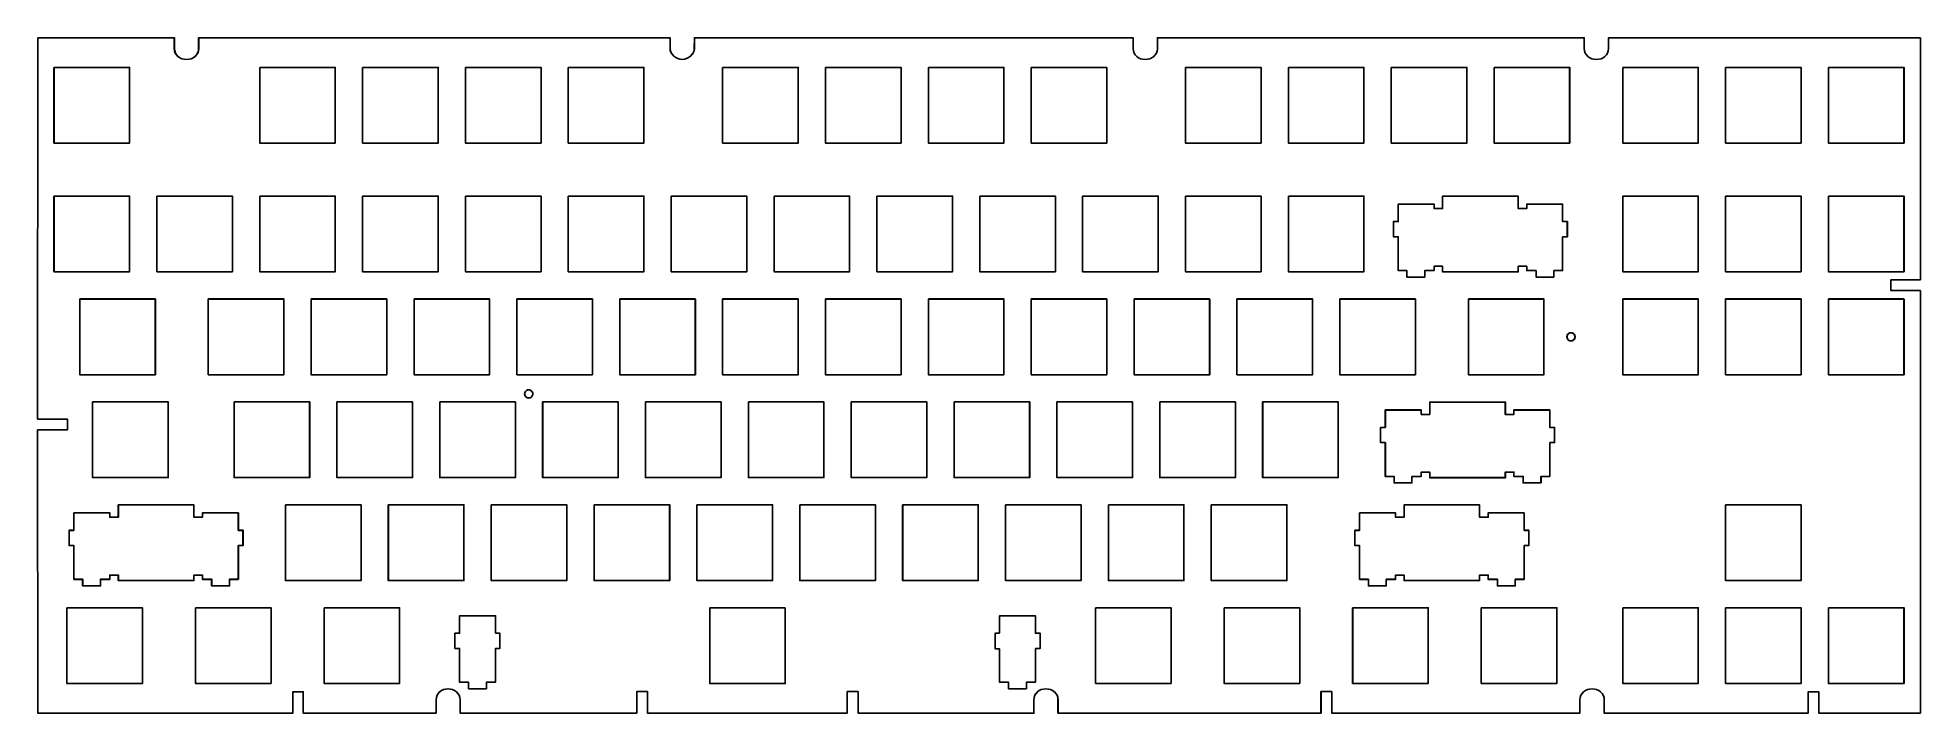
# Model space of a CAD drawing. Extents: x 0 to 349, y 0 to 125.
import ezdxf

# ---------------------------------------------------------------- set-up
doc = ezdxf.new("R2010")
doc.units = 0
doc.layers.add('Layer_1', color=7, linetype='CONTINUOUS')

msp = doc.modelspace()

# ---------------------------------------------------------------- linework, layer by layer
at = {"layer": 'Layer_1', "color": 7}
for points in [[(73.827134, 2.544691), (73.827134, 0.044703), (49.221581, 0.051793), (49.221581, 4.012102), (47.315104, 4.01189), (47.299088, 0.051793), (0.06512, 0.050382), (0.038097, 52.471335), (5.5381, 52.471335), (5.5381, 54.471333), (0.038097, 54.471333), (0.064308, 125.051582)], [(0.064308, 125.051582), (25.349556, 125.050876), (25.349556, 123.026184)], [(0.074446, 125.065392), (25.371561, 125.065392), (25.371561, 123.033495)], [(29.849543, 123.026184), (29.848838, 125.05137), (117.154415, 125.051758), (117.1493, 123.026184)], [(29.867133, 123.033495), (29.867133, 125.065392), (117.162499, 125.065392), (117.162499, 123.033495)], [(121.649287, 123.026184), (121.66622, 125.051158), (202.905587, 125.051582), (202.904882, 123.025478)], [(121.658071, 123.033495), (121.683469, 125.065392), (202.908544, 125.065392), (202.908544, 123.033495)], [(207.403598, 123.008862), (207.404304, 125.050558), (286.464392, 125.051582), (286.464392, 123.03077)], [(207.404115, 123.008096), (207.404115, 125.039993), (286.4703, 125.065392), (286.4703, 123.033495)], [(290.964379, 123.03077), (290.964273, 125.051582), (348.702949, 125.051582)], [(290.965871, 123.033495), (290.965871, 125.065392), (348.697139, 125.065392)], [(348.702843, 125.02216), (348.702949, 80.252268), (343.252934, 80.252268), (343.252934, 78.25227), (348.702949, 78.267898), (348.702737, 0.013482)], [(84.829941, 5.767651), (83.153626, 5.767651), (83.153626, 4.548513), (79.851794, 4.548513), (79.851794, 5.767651), (78.175479, 5.767651), (78.175479, 12.015734), (77.311923, 12.015734), (77.311923, 14.83499), (78.175479, 14.83499), (78.175479, 18.060626), (84.829941, 18.060626), (84.829941, 14.83499)], [(138.50165, 19.521444), (138.50165, 5.520682), (124.501699, 5.520682), (124.501699, 19.521444)], [(124.501699, 19.521444), (138.50165, 19.521444)], [(138.497415, 19.533752), (138.497415, 5.539062), (124.502726, 5.539062), (124.502726, 19.533752)], [(124.502726, 19.533752), (138.497415, 19.533752)], [(178.1702, 14.83499), (178.1702, 18.060626), (184.824662, 18.060626), (184.824662, 14.83499), (185.713617, 14.83499), (185.713617, 12.015734), (184.824662, 12.015734)], [(178.176562, 14.821045), (178.176562, 18.051141), (184.826548, 18.051141), (184.826548, 14.821045), (185.700552, 14.821045), (185.700552, 12.020843), (184.826548, 12.020843)], [(184.826548, 12.020843), (184.826548, 5.750763), (183.151563, 5.750763), (183.151563, 4.550475), (179.850559, 4.550475), (179.850559, 5.750763), (178.176562, 5.750763), (178.160052, 11.968138), (177.346654, 11.975335), (177.355474, 14.818928), (178.176562, 14.821045)], [(184.824662, 12.015734), (184.824662, 5.767651), (183.148347, 5.767651), (183.148347, 4.548513), (179.846515, 4.548513), (179.846515, 5.767651), (178.1702, 5.767651)], [(73.8323, 2.542015), (73.8323, 0.052941), (49.22095, 0.052941), (49.22095, 4.01514), (47.316046, 4.01514), (47.316046, 0.052941), (0.074446, 0.052941)], [(184.545276, 2.542015), (184.545276, 0.052941), (151.98413, 0.052941), (151.98413, 4.040539), (149.977632, 4.040539), (149.977632, 0.052941), (112.971712, 0.052941), (112.971712, 4.040539), (110.990612, 4.040539), (110.990612, 0.052941), (78.277074, 0.052941), (78.277074, 2.542015)], [(184.531838, 2.538094), (184.531838, 0.038106), (151.976916, 0.044703), (151.976916, 4.044699), (149.976918, 4.044699), (149.976918, 0.044703), (112.977008, 0.044703), (112.977008, 4.044699), (110.977045, 4.044699), (110.977045, 0.044703), (78.277097, 0.044703), (78.277097, 2.544691)], [(285.660202, 2.542716), (285.660202, 0.042692), (239.710306, 0.042692), (239.710306, 4.042688), (237.710308, 4.042688), (237.710308, 0.042692), (189.000851, 0.046608), (189.000851, 2.546596)], [(285.657541, 2.542015), (285.657541, 0.052941), (239.711275, 0.052941), (239.711275, 4.040539), (237.704777, 4.040539), (237.704777, 0.052941), (189.015449, 0.052941), (189.015449, 2.542015)], [(348.702737, 0.050382), (329.89218, 0.051793), (329.89218, 4.013407), (327.94217, 4.013407), (327.94217, 0.051793), (290.177862, 0.038211), (290.177862, 2.5382)], [(348.697139, 0.052941), (329.876695, 0.052941), (329.876695, 4.01514), (327.946393, 4.01514), (327.946393, 0.052941), (290.178511, 0.052941), (290.178511, 2.542015)]]:
    msp.add_lwpolyline(points, dxfattribs=at)
for points in [[(3.065311, 119.553871), (17.066179, 119.553871), (17.066179, 105.552897), (3.065311, 105.552897)], [(3.071494, 119.553872), (17.066183, 119.553872), (17.066183, 105.559182), (3.071494, 105.559182)], [(41.165321, 119.553871), (55.165871, 119.553871), (55.165871, 105.552897), (41.165321, 105.552897)], [(41.169559, 119.553872), (55.164248, 119.553872), (55.164248, 105.559182), (41.169559, 105.559182)], [(60.215273, 119.553871), (74.215823, 119.553871), (74.215823, 105.552897), (60.215273, 105.552897)], [(60.218591, 119.553872), (74.21328, 119.553872), (74.21328, 105.559182), (60.218591, 105.559182)], [(79.265225, 119.553871), (93.265881, 119.553871), (93.265881, 105.552897), (79.265225, 105.552897)], [(79.267624, 119.553872), (93.262313, 119.553872), (93.262313, 105.559182), (79.267624, 105.559182)], [(98.315177, 119.553871), (112.315516, 119.553871), (112.315516, 105.552897), (98.315177, 105.552897)], [(98.316656, 119.553872), (112.311345, 119.553872), (112.311345, 105.559182), (98.316656, 105.559182)], [(126.890205, 119.553872), (140.884894, 119.553872), (140.884894, 105.559182), (126.890205, 105.559182)], [(126.890493, 119.553871), (140.890444, 119.553871), (140.890444, 105.552897), (126.890493, 105.552897)], [(145.939237, 119.553872), (159.933926, 119.553872), (159.933926, 105.559182), (145.939237, 105.559182)], [(145.940445, 119.553871), (159.940396, 119.553871), (159.940396, 105.552897), (145.940445, 105.552897)], [(164.98827, 119.553872), (178.982959, 119.553872), (178.982959, 105.559182), (164.98827, 105.559182)], [(164.990397, 119.553871), (178.990348, 119.553871), (178.990348, 105.552897), (164.990397, 105.552897)], [(184.037302, 119.553872), (198.031991, 119.553872), (198.031991, 105.559182), (184.037302, 105.559182)], [(184.040349, 119.553871), (198.0403, 119.553871), (198.0403, 105.552897), (184.040349, 105.552897)], [(212.610851, 119.553872), (226.60554, 119.553872), (226.60554, 105.559182), (212.610851, 105.559182)], [(212.615277, 119.553871), (226.615228, 119.553871), (226.615228, 105.552897), (212.615277, 105.552897)], [(231.659884, 119.553872), (245.654573, 119.553872), (245.654573, 105.559182), (231.659884, 105.559182)], [(231.665229, 119.553871), (245.66518, 119.553871), (245.66518, 105.552897), (231.665229, 105.552897)], [(250.708916, 119.553872), (264.703605, 119.553872), (264.703605, 105.559182), (250.708916, 105.559182)], [(250.715181, 119.553871), (264.715132, 119.553871), (264.715132, 105.552897), (250.715181, 105.552897)], [(269.757949, 119.553872), (283.752638, 119.553872), (283.752638, 105.559182), (269.757949, 105.559182)], [(269.765133, 119.553871), (283.765084, 119.553871), (283.765084, 105.552897), (269.765133, 105.552897)], [(293.578067, 119.553871), (307.578018, 119.553871), (307.578018, 105.552897), (293.578067, 105.552897)], [(293.581939, 119.553872), (307.576628, 119.553872), (307.576628, 105.559182), (293.581939, 105.559182)], [(312.628019, 119.553871), (326.62797, 119.553871), (326.62797, 105.552897), (312.628019, 105.552897)], [(312.630971, 119.553872), (326.62566, 119.553872), (326.62566, 105.559182), (312.630971, 105.559182)], [(331.677971, 119.553871), (345.677922, 119.553871), (345.677922, 105.552897), (331.677971, 105.552897)], [(331.680004, 119.553872), (345.674693, 119.553872), (345.674693, 105.559182), (331.680004, 105.559182)], [(3.065311, 95.741255), (17.066179, 95.741255), (17.066179, 81.741974), (3.065311, 81.741974)], [(3.071494, 95.75528), (17.066183, 95.75528), (17.066183, 81.735192), (3.071494, 81.735192)], [(22.115263, 95.741255), (36.115919, 95.741255), (36.115919, 81.741974), (22.115263, 81.741974)], [(22.120526, 95.75528), (36.115215, 95.75528), (36.115215, 81.735192), (22.120526, 81.735192)], [(41.165321, 95.741255), (55.165871, 95.741255), (55.165871, 81.741974), (41.165321, 81.741974)], [(41.169559, 95.75528), (55.164248, 95.75528), (55.164248, 81.735192), (41.169559, 81.735192)], [(60.215273, 95.741255), (74.215823, 95.741255), (74.215823, 81.741974), (60.215273, 81.741974)], [(60.218591, 95.75528), (74.21328, 95.75528), (74.21328, 81.735192), (60.218591, 81.735192)], [(79.265225, 95.741255), (93.265881, 95.741255), (93.265881, 81.741974), (79.265225, 81.741974)], [(79.267624, 95.75528), (93.262313, 95.75528), (93.262313, 81.735192), (79.267624, 81.735192)], [(98.315177, 95.741255), (112.315516, 95.741255), (112.315516, 81.741974), (98.315177, 81.741974)], [(98.316656, 95.75528), (112.311345, 95.75528), (112.311345, 81.735192), (98.316656, 81.735192)], [(117.365517, 95.741255), (131.365468, 95.741255), (131.365468, 81.741974), (117.365517, 81.741974)], [(117.365689, 95.75528), (131.360378, 95.75528), (131.360378, 81.735192), (117.365689, 81.735192)], [(136.414721, 95.75528), (150.40941, 95.75528), (150.40941, 81.735192), (136.414721, 81.735192)], [(136.415469, 95.741255), (150.41542, 95.741255), (150.41542, 81.741974), (136.415469, 81.741974)], [(155.463754, 95.75528), (169.458443, 95.75528), (169.458443, 81.735192), (155.463754, 81.735192)], [(155.465421, 95.741255), (169.465372, 95.741255), (169.465372, 81.741974), (155.465421, 81.741974)], [(174.512786, 95.75528), (188.507475, 95.75528), (188.507475, 81.735192), (174.512786, 81.735192)], [(174.515373, 95.741255), (188.515324, 95.741255), (188.515324, 81.741974), (174.515373, 81.741974)], [(193.561819, 95.75528), (207.556508, 95.75528), (207.556508, 81.735192), (193.561819, 81.735192)], [(193.565325, 95.741255), (207.565276, 95.741255), (207.565276, 81.741974), (193.565325, 81.741974)], [(212.610851, 95.75528), (226.60554, 95.75528), (226.60554, 81.735192), (212.610851, 81.735192)], [(212.615277, 95.741255), (226.615228, 95.741255), (226.615228, 81.741974), (212.615277, 81.741974)], [(231.659884, 95.75528), (245.654573, 95.75528), (245.654573, 81.735192), (231.659884, 81.735192)], [(231.665229, 95.741255), (245.66518, 95.741255), (245.66518, 81.741974), (231.665229, 81.741974)], [(282.456282, 88.220545), (282.456282, 81.950677), (280.831286, 81.950677), (280.831286, 80.750071), (277.531305, 80.750071), (277.531305, 81.950677), (275.807319, 81.950677), (275.807319, 82.751057), (274.232312, 82.751057), (274.232312, 81.720278), (260.231338, 81.720278), (260.231338, 82.751057), (258.656365, 82.751057), (258.656365, 81.950677), (256.93238, 81.950677), (256.93238, 80.750071), (253.632364, 80.750071), (253.632364, 81.950677), (252.007368, 81.950677), (252.007368, 88.220545), (251.132375, 88.220545), (251.132375, 91.020853), (252.007368, 91.020853), (252.007368, 94.250949), (258.656365, 94.250949), (258.656365, 93.450145), (260.231338, 93.450145), (260.231338, 95.721252), (274.232312, 95.721252), (274.232312, 93.450145), (275.807319, 93.450145), (275.807319, 94.250949), (282.456282, 94.250949), (282.456282, 91.020853), (283.33131, 91.020853), (283.33131, 88.220545)], [(282.457304, 88.211864), (282.457304, 81.963781), (280.831786, 81.963781), (280.831786, 80.744643), (277.529954, 80.744643), (277.529954, 81.963781), (275.802842, 81.963781), (275.802842, 82.751141), (274.228121, 82.751141), (274.228121, 81.735192), (260.233432, 81.735192), (260.233432, 82.751141), (258.658712, 82.751141), (258.658712, 81.963781), (256.9316, 81.963781), (256.9316, 80.744643), (253.629768, 80.744643), (253.629768, 81.963781), (252.00425, 81.963781), (252.00425, 88.211864), (251.140694, 88.211864), (251.140694, 91.03112), (252.00425, 91.03112), (252.00425, 94.256756), (258.658712, 94.256756), (258.658712, 93.443998), (260.233432, 93.443998), (260.233432, 95.729882), (274.228121, 95.729882), (274.228121, 93.443998), (275.802842, 93.443998), (275.802842, 94.256756), (282.457304, 94.256756), (282.457304, 91.03112), (283.32086, 91.03112), (283.32086, 88.211864)], [(293.578067, 95.741255), (307.578018, 95.741255), (307.578018, 81.741974), (293.578067, 81.741974)], [(293.581939, 95.75528), (307.576628, 95.75528), (307.576628, 81.735192), (293.581939, 81.735192)], [(312.628019, 95.741255), (326.62797, 95.741255), (326.62797, 81.741974), (312.628019, 81.741974)], [(312.630971, 95.75528), (326.62566, 95.75528), (326.62566, 81.735192), (312.630971, 81.735192)], [(331.677971, 95.741255), (345.677922, 95.741255), (345.677922, 81.741974), (331.677971, 81.741974)], [(331.680004, 95.75528), (345.674693, 95.75528), (345.674693, 81.735192), (331.680004, 81.735192)], [(7.829174, 76.689892), (21.828667, 76.689892), (21.828667, 62.690611), (7.829174, 62.690611)], [(7.846451, 76.706248), (21.84114, 76.706248), (21.84114, 62.68616), (7.846451, 62.68616)], [(31.640239, 76.689892), (45.640895, 76.689892), (45.640895, 62.690611), (31.640239, 62.690611)], [(31.645042, 76.706248), (45.639731, 76.706248), (45.639731, 62.68616), (31.645042, 62.68616)], [(50.690297, 76.689892), (64.690847, 76.689892), (64.690847, 62.690611), (50.690297, 62.690611)], [(50.694075, 76.706248), (64.688764, 76.706248), (64.688764, 62.68616), (50.694075, 62.68616)], [(69.740249, 76.689892), (83.740799, 76.689892), (83.740799, 62.690611), (69.740249, 62.690611)], [(69.743107, 76.706248), (83.737796, 76.706248), (83.737796, 62.68616), (69.743107, 62.68616)], [(88.790201, 76.689892), (102.79054, 76.689892), (102.79054, 62.690611), (88.790201, 62.690611)], [(88.79214, 76.706248), (102.786829, 76.706248), (102.786829, 62.68616), (88.79214, 62.68616)], [(107.840541, 76.689892), (121.840492, 76.689892), (121.840492, 62.690611), (107.840541, 62.690611)], [(107.841172, 76.706248), (121.835861, 76.706248), (121.835861, 62.68616), (107.841172, 62.68616)], [(126.890205, 76.706248), (140.884894, 76.706248), (140.884894, 62.68616), (126.890205, 62.68616)], [(126.890493, 76.689892), (140.890444, 76.689892), (140.890444, 62.690611), (126.890493, 62.690611)], [(145.939237, 76.706248), (159.933926, 76.706248), (159.933926, 62.68616), (145.939237, 62.68616)], [(145.940445, 76.689892), (159.940396, 76.689892), (159.940396, 62.690611), (145.940445, 62.690611)], [(164.98827, 76.706248), (178.982959, 76.706248), (178.982959, 62.68616), (164.98827, 62.68616)], [(164.990397, 76.689892), (178.990348, 76.689892), (178.990348, 62.690611), (164.990397, 62.690611)], [(184.037302, 76.706248), (198.031991, 76.706248), (198.031991, 62.68616), (184.037302, 62.68616)], [(184.040349, 76.689892), (198.0403, 76.689892), (198.0403, 62.690611), (184.040349, 62.690611)], [(203.086335, 76.706248), (217.081024, 76.706248), (217.081024, 62.68616), (203.086335, 62.68616)], [(203.090301, 76.689892), (217.090252, 76.689892), (217.090252, 62.690611), (203.090301, 62.690611)], [(222.135367, 76.706248), (236.130056, 76.706248), (236.130056, 62.68616), (222.135367, 62.68616)], [(222.140253, 76.689892), (236.140204, 76.689892), (236.140204, 62.690611), (222.140253, 62.690611)], [(241.1844, 76.706248), (255.179089, 76.706248), (255.179089, 62.68616), (241.1844, 62.68616)], [(241.190205, 76.689892), (255.190156, 76.689892), (255.190156, 62.690611), (241.190205, 62.690611)], [(265.003139, 76.689892), (279.00309, 76.689892), (279.00309, 62.690611), (265.003139, 62.690611)], [(265.00839, 76.706248), (279.003079, 76.706248), (279.003079, 62.68616), (265.00839, 62.68616)], [(293.578067, 76.689892), (307.578018, 76.689892), (307.578018, 62.690611), (293.578067, 62.690611)], [(293.581939, 76.706248), (307.576628, 76.706248), (307.576628, 62.68616), (293.581939, 62.68616)], [(312.628019, 76.689892), (326.62797, 76.689892), (326.62797, 62.690611), (312.628019, 62.690611)], [(312.630971, 76.706248), (326.62566, 76.706248), (326.62566, 62.68616), (312.630971, 62.68616)], [(331.677971, 76.689892), (345.677922, 76.689892), (345.677922, 62.690611), (331.677971, 62.690611)], [(331.680004, 76.706248), (345.674693, 76.706248), (345.674693, 62.68616), (331.680004, 62.68616)], [(10.208531, 57.657215), (24.228619, 57.657215), (24.228619, 43.637127), (10.208531, 43.637127)], [(10.208972, 57.63994), (24.20984, 57.63994), (24.20984, 43.640659), (10.208972, 43.640659)], [(36.402833, 57.63994), (50.401972, 57.63994), (50.401972, 43.640659), (36.402833, 43.640659)], [(36.42, 57.657215), (50.414689, 57.657215), (50.414689, 43.637127), (36.42, 43.637127)], [(55.452785, 57.63994), (69.451924, 57.63994), (69.451924, 43.640659), (55.452785, 43.640659)], [(55.469032, 57.657215), (69.463721, 57.657215), (69.463721, 43.637127), (55.469032, 43.637127)], [(74.502737, 57.63994), (88.501876, 57.63994), (88.501876, 43.640659), (74.502737, 43.640659)], [(74.518065, 57.657215), (88.512754, 57.657215), (88.512754, 43.637127), (74.518065, 43.637127)], [(93.552689, 57.63994), (107.551546, 57.63994), (107.551546, 43.640659), (93.552689, 43.640659)], [(93.567097, 57.657215), (107.561786, 57.657215), (107.561786, 43.637127), (93.567097, 43.637127)], [(112.602535, 57.63994), (126.601498, 57.63994), (126.601498, 43.640659), (112.602535, 43.640659)], [(112.61613, 57.657215), (126.610819, 57.657215), (126.610819, 43.637127), (112.61613, 43.637127)], [(131.652487, 57.63994), (145.65145, 57.63994), (145.65145, 43.640659), (131.652487, 43.640659)], [(131.665162, 57.657215), (145.659851, 57.657215), (145.659851, 43.637127), (131.665162, 43.637127)], [(150.702439, 57.63994), (164.701402, 57.63994), (164.701402, 43.640659), (150.702439, 43.640659)], [(150.714195, 57.657215), (164.708884, 57.657215), (164.708884, 43.637127), (150.714195, 43.637127)], [(169.753379, 57.63994), (183.75333, 57.63994), (183.75333, 43.640659), (169.753379, 43.640659)], [(169.763227, 57.657215), (183.757916, 57.657215), (183.757916, 43.637127), (169.763227, 43.637127)], [(188.803331, 57.63994), (202.803282, 57.63994), (202.803282, 43.640659), (188.803331, 43.640659)], [(188.81226, 57.657215), (202.806949, 57.657215), (202.806949, 43.637127), (188.81226, 43.637127)], [(207.853283, 57.63994), (221.853234, 57.63994), (221.853234, 43.640659), (207.853283, 43.640659)], [(207.861292, 57.657215), (221.855981, 57.657215), (221.855981, 43.637127), (207.861292, 43.637127)], [(226.903235, 57.63994), (240.903186, 57.63994), (240.903186, 43.640659), (226.903235, 43.640659)], [(226.910325, 57.657215), (240.905014, 57.657215), (240.905014, 43.637127), (226.910325, 43.637127)], [(280.076308, 50.120641), (280.076308, 43.850773), (278.450324, 43.850773), (278.450324, 42.650273), (275.151331, 42.650273), (275.151331, 43.850773), (273.426322, 43.850773), (273.426322, 44.651153), (271.851315, 44.651153), (271.851315, 43.620374), (257.851364, 43.620374), (257.851364, 44.651153), (256.276356, 44.651153), (256.276356, 43.850773), (254.551383, 43.850773), (254.551383, 42.650273), (251.251367, 42.650273), (251.251367, 43.850773), (249.626371, 43.850773), (249.626371, 50.120641), (248.751378, 50.120641), (248.751378, 52.920949), (249.626371, 52.920949), (249.626371, 56.151045), (256.276356, 56.151045), (256.276356, 55.350135), (257.851364, 55.350135), (257.851364, 57.621348), (271.851315, 57.621348), (271.851315, 55.350135), (273.426322, 55.350135), (273.426322, 56.151045), (280.076308, 56.151045), (280.076308, 52.920949), (280.950313, 52.920949), (280.950313, 50.120641)], [(280.069825, 50.113799), (280.069825, 43.865716), (278.444307, 43.865716), (278.444307, 42.646578), (275.142475, 42.646578), (275.142475, 43.865716), (273.415363, 43.865716), (273.415363, 44.653076), (271.840643, 44.653076), (271.840643, 43.637127), (257.845954, 43.637127), (257.845954, 44.653076), (256.271234, 44.653076), (256.271234, 43.865716), (254.544121, 43.865716), (254.544121, 42.646578), (251.242289, 42.646578), (251.242289, 43.865716), (249.616771, 43.865716), (249.616771, 50.113799), (248.753215, 50.113799), (248.753215, 52.933055), (249.616771, 52.933055), (249.616771, 56.158691), (256.271234, 56.158691), (256.271234, 55.345933), (257.845954, 55.345933), (257.845954, 57.631817), (271.840643, 57.631817), (271.840643, 55.345933), (273.415363, 55.345933), (273.415363, 56.158691), (280.069825, 56.158691), (280.069825, 52.933055), (280.95878, 52.933055), (280.95878, 50.113799)], [(37.188502, 31.070795), (37.188502, 24.800715), (35.563612, 24.800715), (35.563612, 23.600427), (32.263313, 23.600427), (32.263313, 24.800715), (30.538023, 24.800715), (30.538023, 25.601307), (28.96432, 25.601307), (28.96432, 24.570634), (14.963487, 24.570634), (14.963487, 25.601307), (13.388374, 25.601307), (13.388374, 24.800715), (11.663083, 24.800715), (11.663083, 23.600427), (8.36409, 23.600427), (8.36409, 24.800715), (6.739376, 24.800715), (6.739376, 31.070795), (5.864278, 31.070795), (5.864278, 33.870997), (6.739376, 33.870997), (6.739376, 37.101093), (13.388374, 37.101093), (13.388374, 36.300289), (14.963487, 36.300289), (14.963487, 38.571396), (28.96432, 38.571396), (28.96432, 36.300289), (30.538023, 36.300289), (30.538023, 37.101093), (37.188502, 37.101093), (37.188502, 33.870997), (38.063424, 33.870997), (38.063424, 31.070795)], [(37.20736, 31.064766), (37.20736, 24.816683), (35.581842, 24.816683), (35.581842, 23.597545), (32.28001, 23.597545), (32.28001, 24.816683), (30.552898, 24.816683), (30.552898, 25.604043), (28.978178, 25.604043), (28.978178, 24.588095), (14.983489, 24.588095), (14.983489, 25.604043), (13.408768, 25.604043), (13.408768, 24.816683), (11.681656, 24.816683), (11.681656, 23.597545), (8.379824, 23.597545), (8.379824, 24.816683), (6.754306, 24.816683), (6.754306, 31.064766), (5.865352, 31.064766), (5.865352, 33.884023), (6.754306, 33.884023), (6.754306, 37.109659), (13.408768, 37.109659), (13.408768, 36.2969), (14.983489, 36.2969), (14.983489, 38.582784), (28.978178, 38.582784), (28.978178, 36.2969), (30.552898, 36.2969), (30.552898, 37.109659), (37.20736, 37.109659), (37.20736, 33.884023), (38.070916, 33.884023), (38.070916, 31.064766)], [(45.929184, 38.591399), (59.928359, 38.591399), (59.928359, 24.592012), (45.929184, 24.592012)], [(45.944516, 38.608183), (59.939205, 38.608183), (59.939205, 24.588095), (45.944516, 24.588095)], [(64.979136, 38.591399), (78.978311, 38.591399), (78.978311, 24.592012), (64.979136, 24.592012)], [(64.993549, 38.608183), (78.988238, 38.608183), (78.988238, 24.588095), (64.993549, 24.588095)], [(84.027713, 38.591399), (98.026852, 38.591399), (98.026852, 24.592012), (84.027713, 24.592012)], [(84.042581, 38.608183), (98.03727, 38.608183), (98.03727, 24.588095), (84.042581, 24.588095)], [(103.077559, 38.591399), (117.076522, 38.591399), (117.076522, 24.592012), (103.077559, 24.592012)], [(103.091614, 38.608183), (117.086303, 38.608183), (117.086303, 24.588095), (103.091614, 24.588095)], [(122.128499, 38.591399), (136.12845, 38.591399), (136.12845, 24.592012), (122.128499, 24.592012)], [(122.140646, 38.608183), (136.135335, 38.608183), (136.135335, 24.588095), (122.140646, 24.588095)], [(141.178451, 38.591399), (155.178402, 38.591399), (155.178402, 24.592012), (141.178451, 24.592012)], [(141.189679, 38.608183), (155.184368, 38.608183), (155.184368, 24.588095), (141.189679, 24.588095)], [(160.228403, 38.591399), (174.228354, 38.591399), (174.228354, 24.592012), (160.228403, 24.592012)], [(160.238711, 38.608183), (174.2334, 38.608183), (174.2334, 24.588095), (160.238711, 24.588095)], [(179.278355, 38.591399), (193.278306, 38.591399), (193.278306, 24.592012), (179.278355, 24.592012)], [(179.287744, 38.608183), (193.282433, 38.608183), (193.282433, 24.588095), (179.287744, 24.588095)], [(198.328307, 38.591399), (212.328258, 38.591399), (212.328258, 24.592012), (198.328307, 24.592012)], [(198.336776, 38.608183), (212.331465, 38.608183), (212.331465, 24.588095), (198.336776, 24.588095)], [(217.378259, 38.591399), (231.37821, 38.591399), (231.37821, 24.592012), (217.378259, 24.592012)], [(217.385809, 38.608183), (231.380498, 38.608183), (231.380498, 24.588095), (217.385809, 24.588095)], [(275.320266, 31.064766), (275.320266, 24.816683), (273.694749, 24.816683), (273.694749, 23.597545), (270.392916, 23.597545), (270.392916, 24.816683), (268.665804, 24.816683), (268.665804, 25.604043), (267.091084, 25.604043), (267.091084, 24.588095), (253.096395, 24.588095), (253.096395, 25.604043), (251.521675, 25.604043), (251.521675, 24.816683), (249.794562, 24.816683), (249.794562, 23.597545), (246.49273, 23.597545), (246.49273, 24.816683), (244.867213, 24.816683), (244.867213, 31.064766), (243.978258, 31.064766), (243.978258, 33.884023), (244.867213, 33.884023), (244.867213, 37.109659), (251.521675, 37.109659), (251.521675, 36.2969), (253.096395, 36.2969), (253.096395, 38.582784), (267.091084, 38.582784), (267.091084, 36.2969), (268.665804, 36.2969), (268.665804, 37.109659), (275.320266, 37.109659), (275.320266, 33.884023), (276.183822, 33.884023), (276.183822, 31.064766)], [(275.313326, 31.070795), (275.313326, 24.800715), (273.68833, 24.800715), (273.68833, 23.600427), (270.387326, 23.600427), (270.387326, 24.800715), (268.662317, 24.800715), (268.662317, 25.601307), (267.088333, 25.601307), (267.088333, 24.570634), (253.088382, 24.570634), (253.088382, 25.601307), (251.512386, 25.601307), (251.512386, 24.800715), (249.787378, 24.800715), (249.787378, 23.600427), (246.488385, 23.600427), (246.488385, 24.800715), (244.863389, 24.800715), (244.863389, 31.070795), (243.988396, 31.070795), (243.988396, 33.870997), (244.863389, 33.870997), (244.863389, 37.101093), (251.512386, 37.101093), (251.512386, 36.300289), (253.088382, 36.300289), (253.088382, 38.571396), (267.088333, 38.571396), (267.088333, 36.300289), (268.662317, 36.300289), (268.662317, 37.101093), (275.313326, 37.101093), (275.313326, 33.870997), (276.187331, 33.870997), (276.187331, 31.070795)], [(312.628019, 38.591399), (326.62797, 38.591399), (326.62797, 24.592012), (312.628019, 24.592012)], [(312.630971, 38.608183), (326.62566, 38.608183), (326.62566, 24.588095), (312.630971, 24.588095)], [(5.446484, 19.541517), (19.445976, 19.541517), (19.445976, 5.54206), (5.446484, 5.54206)], [(5.458972, 19.55915), (19.453661, 19.55915), (19.453661, 5.539062), (5.458972, 5.539062)], [(29.257564, 19.55915), (43.277651, 19.55915), (43.277651, 5.539062), (29.257564, 5.539062)], [(29.258924, 19.541517), (43.259686, 19.541517), (43.259686, 5.54206), (29.258924, 5.54206)], [(53.07147, 19.541517), (67.070751, 19.541517), (67.070751, 5.54206), (53.07147, 5.54206)], [(53.081554, 19.55915), (67.076243, 19.55915), (67.076243, 5.539062), (53.081554, 5.539062)], [(84.827105, 14.821045), (85.653697, 14.821256), (85.659588, 12.012659), (84.827105, 12.00906), (84.827105, 5.750763), (83.151485, 5.750763), (83.151485, 4.550475), (79.850905, 4.550475), (79.850905, 5.750763), (78.176626, 5.750763), (78.176626, 12.020843), (77.301704, 12.020843), (77.301704, 14.821045), (78.176626, 14.821045), (78.176626, 18.051141), (84.827105, 18.051141)], [(195.946322, 19.541517), (209.945285, 19.541517), (209.945285, 5.54206), (195.946322, 5.54206)], [(195.949297, 19.55915), (209.943986, 19.55915), (209.943986, 5.539062), (195.949297, 5.539062)], [(219.747889, 19.55915), (233.767976, 19.55915), (233.767976, 5.539062), (219.747889, 5.539062)], [(219.758268, 19.541517), (233.759207, 19.541517), (233.759207, 5.54206), (219.758268, 5.54206)], [(243.571202, 19.541517), (257.570165, 19.541517), (257.570165, 5.54206), (243.571202, 5.54206)], [(243.571879, 19.55915), (257.566568, 19.55915), (257.566568, 5.539062), (243.571879, 5.539062)], [(267.37047, 19.55915), (281.390558, 19.55915), (281.390558, 5.539062), (267.37047, 5.539062)], [(267.383148, 19.541517), (281.384087, 19.541517), (281.384087, 5.54206), (267.383148, 5.54206)], [(293.578067, 19.541517), (307.578018, 19.541517), (307.578018, 5.54206), (293.578067, 5.54206)], [(293.581939, 19.55915), (307.576628, 19.55915), (307.576628, 5.539062), (293.581939, 5.539062)], [(312.628019, 19.541517), (326.62797, 19.541517), (326.62797, 5.54206), (312.628019, 5.54206)], [(312.630971, 19.55915), (326.62566, 19.55915), (326.62566, 5.539062), (312.630971, 5.539062)], [(331.677971, 19.541517), (345.677922, 19.541517), (345.677922, 5.54206), (331.677971, 5.54206)], [(331.680004, 19.55915), (345.674693, 19.55915), (345.674693, 5.539062), (331.680004, 5.539062)]]:
    msp.add_lwpolyline(points, close=True, dxfattribs=at)
at = {"layer": 'Layer_1', "color": 1}
for points in [[(284.007089, 70.439108)], [(284.768586, 69.696204)], [(90.97837, 59.873017)], [(91.73839, 59.130341)]]:
    msp.add_lwpolyline(points, close=True, dxfattribs=at)
at = {"layer": 'Layer_1', "color": 7}
for points in [[(25.349556, 123.026184), (25.349556, 121.84177), (26.409827, 121.026186), (27.599532, 121.026186)], [(25.371561, 123.033495), (25.371561, 121.839756), (26.412908, 121.026997), (27.606647, 121.026997)], [(27.599532, 121.026186), (28.782852, 121.026186), (29.849825, 121.842758), (29.849543, 123.026184)], [(27.606647, 121.026997), (28.800387, 121.026997), (29.867133, 121.839756), (29.867133, 123.033495)], [(117.1493, 123.026184), (117.14683, 121.958187), (118.327998, 121.026186), (119.399311, 121.026186)], [(117.162499, 123.033495), (117.162499, 121.966749), (118.33084, 121.026997), (119.397585, 121.026997)], [(119.397585, 121.026997), (120.464331, 121.026997), (121.658071, 121.966749), (121.658071, 123.033495)], [(119.399311, 121.026186), (120.467413, 121.026186), (121.640397, 121.958081), (121.649287, 123.026184)], [(202.904882, 123.025478), (202.904599, 121.852283), (203.970691, 121.026186), (205.149107, 121.026186)], [(202.908544, 123.033495), (202.908544, 121.865154), (203.97529, 121.026997), (205.14363, 121.026997)], [(205.14363, 121.026997), (206.33737, 121.026997), (207.404115, 121.839756), (207.404115, 123.008096)], [(205.149107, 121.026186), (206.327488, 121.026186), (207.403281, 121.830376), (207.403598, 123.008862)], [(286.464392, 123.03077), (286.464392, 121.855388), (287.535987, 121.030772), (288.714403, 121.030772)], [(286.4703, 123.033495), (286.4703, 121.865154), (287.537046, 121.026997), (288.705386, 121.026997)], [(288.705386, 121.026997), (289.899126, 121.026997), (290.965871, 121.865154), (290.965871, 123.033495)], [(288.714403, 121.030772), (289.892783, 121.030772), (290.964379, 121.852283), (290.964379, 123.03077)], [(76.027121, 4.544689), (74.848705, 4.544689), (73.827134, 3.717498), (73.827134, 2.544691)], [(76.041987, 4.548513), (74.848248, 4.548513), (73.8323, 3.735754), (73.8323, 2.542015)], [(78.277097, 2.544691), (78.277097, 3.723213), (77.205502, 4.544689), (76.027121, 4.544689)], [(78.277074, 2.542015), (78.277074, 3.735754), (77.210328, 4.548513), (76.041987, 4.548513)], [(186.75084, 4.546594), (185.568332, 4.546594), (184.531838, 3.716016), (184.531838, 2.538094)], [(186.754964, 4.548513), (185.561225, 4.548513), (184.545276, 3.735754), (184.545276, 2.542015)], [(189.000851, 2.546596), (189.000851, 3.735207), (187.939345, 4.546594), (186.75084, 4.546594)], [(189.015449, 2.542015), (189.015449, 3.735754), (187.948704, 4.548513), (186.754964, 4.548513)], [(287.918026, 4.548513), (286.724287, 4.548513), (285.657541, 3.710355), (285.657541, 2.542015)], [(287.910177, 4.542714), (286.736171, 4.542714), (285.660202, 3.708996), (285.660202, 2.542716)], [(290.177862, 2.5382), (290.177862, 3.700494), (289.072366, 4.542714), (287.910177, 4.542714)], [(290.178511, 2.542015), (290.178511, 3.710355), (289.060968, 4.548513), (287.918026, 4.548513)]]:
    msp.add_open_spline(points, degree=3, dxfattribs=at)
at = {"layer": 'Layer_1', "color": 1}
for points in [[(283.476607, 69.158411), (283.262047, 69.372971), (283.197861, 69.695652), (283.313981, 69.975988)], [(283.244664, 69.696204), (283.244664, 69.968426), (283.389893, 70.21997), (283.625644, 70.356082)], [(283.313981, 69.975988), (283.4301, 70.256324), (283.703655, 70.439108), (284.007089, 70.439108)], [(283.625644, 70.356082), (283.861396, 70.492193), (284.151854, 70.492193), (284.387605, 70.356082)], [(284.007089, 70.439108), (284.206059, 70.439108), (284.396879, 70.360068), (284.537571, 70.219375)], [(284.387605, 70.356082), (284.623357, 70.21997), (284.768586, 69.968426), (284.768586, 69.696204)], [(284.537571, 70.219375), (284.678264, 70.078683), (284.757304, 69.887863), (284.757304, 69.688893)], [(283.625644, 69.036326), (283.389893, 69.172437), (283.244664, 69.423981), (283.244664, 69.696204)], [(284.294184, 68.995784), (284.013848, 68.879665), (283.691167, 68.943851), (283.476607, 69.158411)], [(284.387605, 69.036326), (284.151854, 68.900215), (283.861396, 68.900215), (283.625644, 69.036326)], [(284.757304, 69.688893), (284.757304, 69.385459), (284.57452, 69.111904), (284.294184, 68.995784)], [(284.768586, 69.696204), (284.768586, 69.423981), (284.623357, 69.172437), (284.387605, 69.036326)], [(90.4479, 58.592307), (90.233333, 58.806864), (90.169141, 59.129548), (90.285258, 59.409889)], [(90.214468, 59.130341), (90.214468, 59.402563), (90.359697, 59.654107), (90.595448, 59.790218)], [(90.285258, 59.409889), (90.401375, 59.690229), (90.674933, 59.873017), (90.97837, 59.873017)], [(90.595448, 59.790218), (90.8312, 59.92633), (91.121658, 59.92633), (91.357409, 59.790218)], [(90.97837, 59.873017), (91.392689, 59.873017), (91.728566, 59.537156), (91.728585, 59.122837)], [(91.357409, 59.790218), (91.593161, 59.654107), (91.73839, 59.402563), (91.73839, 59.130341)], [(90.595448, 58.470463), (90.359697, 58.606574), (90.214468, 58.858118), (90.214468, 59.130341)], [(91.265489, 58.429703), (90.985154, 58.313573), (90.662467, 58.37775), (90.4479, 58.592307)], [(91.357409, 58.470463), (91.121658, 58.334351), (90.8312, 58.334351), (90.595448, 58.470463)], [(91.728585, 59.122837), (91.7286, 58.8194), (91.545824, 58.545834), (91.265489, 58.429703)], [(91.73839, 59.130341), (91.73839, 58.858118), (91.593161, 58.606574), (91.357409, 58.470463)]]:
    msp.add_open_spline(points, degree=3, dxfattribs=at)

doc.saveas('drawing.dxf')
